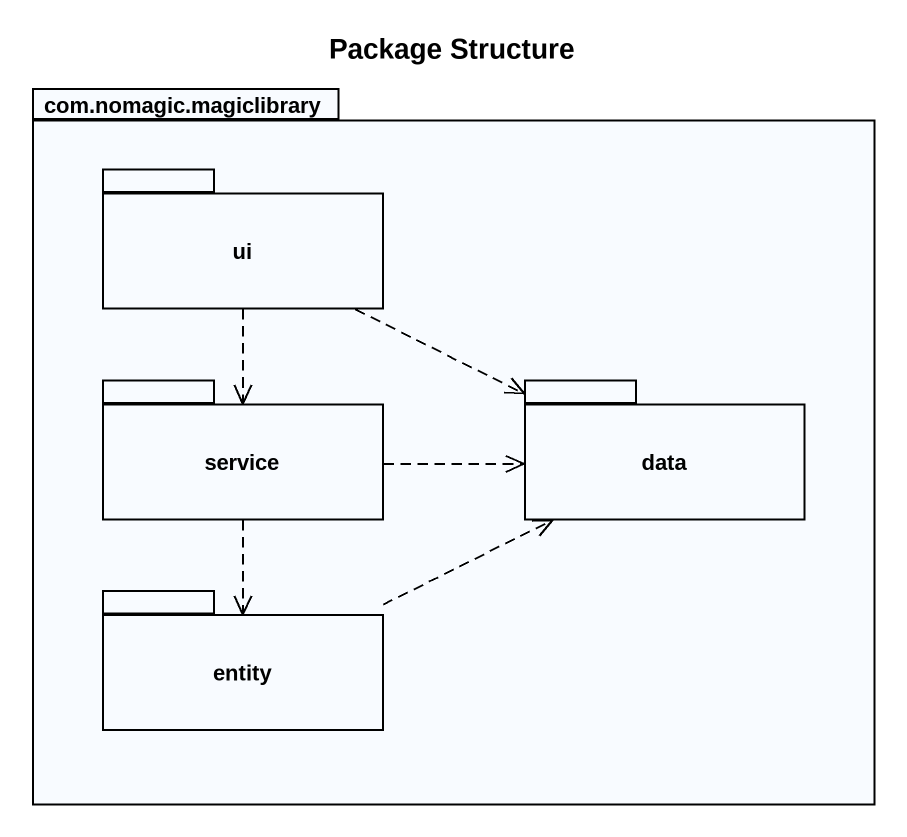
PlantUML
@startuml
title Package Structure
package "com.nomagic.magiclibrary" as com_nomagic_magiclibrary {
  package ui {
  }
  package service {
  }
  package data {
  }
  package "entity" as entity_ {
  }
}
ui ..> service
ui .right.> data
service .right.> data
service ..> entity_
entity_ .right.> data
@enduml
